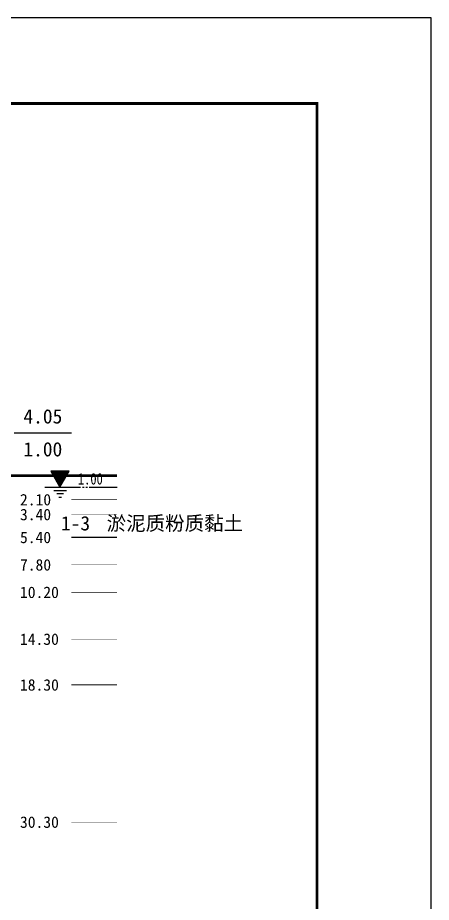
# Model space of a CAD drawing. Extents: x -37 to 3540, y -1485 to 297.
# Drawn here: x 2496.4 to 2568.7, y 142.3 to 297 of the extents above; entities that cross this region are included whole.
import ezdxf
from ezdxf.enums import TextEntityAlignment as Align

# ---------------------------------------------------------------- set-up
doc = ezdxf.new("R2010")
doc.units = 0
doc.layers.get('0').update_dxf_attribs({"linetype": 'CONTINUOUS'})
for name, color, linetype in [('CURVE', 200, 'CONTINUOUS'), ('FRAME', 7, 'CONTINUOUS'), ('HOLE', 41, 'CONTINUOUS'), ('STRATUM', 241, 'CONTINUOUS')]:
    doc.layers.add(name, color=color, linetype=linetype)
doc.layers.add('HATCH', color=7, linetype='CONTINUOUS', lineweight=13)
doc.styles.add('ST', font='')
doc.styles.get('ST').set_extended_font_data('SimSun')

# ---------------------------------------------------------------- blocks, each defined once
blk = doc.blocks.new('Gwl')
blk.add_lwpolyline([(0, 0, 0, 3.22, 0), (0, 2.79, 3.22, 3.22, 0)], format="xyseb")
blk.add_lwpolyline([(0, 0), (1.61, 2.79), (-1.61, 2.79)], close=True)
for points in [[(-2.63, 0), (3.61, 0)], [(3.93, 0), (4.21, 0)], [(4.53, 0), (4.8, 0)], [(5.09, 0), (9.99, 0)], [(-1.09, -0.61), (1.16, -0.61)], [(-0.54, -1.14), (0.61, -1.14)], [(-0.19, -1.74), (0.26, -1.74)]]:
    blk.add_lwpolyline(points)
at = {"style": 'ST', "width": 0.8}
blk.add_attdef('*GWL', (3.14, 0.45), '', height=2, dxfattribs=at)

msp = doc.modelspace()

# ---------------------------------------------------------------- hatches: boundary and pattern name
at = {"layer": 'HATCH'}
h = msp.add_hatch(dxfattribs=at)
h.set_pattern_fill('YNFNT', color=251, style=0)
h.set_pattern_definition([(45, (2148.7487, 0), (-4.24264, 4.24264), [10, 0]), (45, (2149.8097, -3.182), (-2.12132, 6.36396), [3, -3]), (26.565, (2149.8228, -0.2536), (5.999823, 5.999812), [0.567, -12.849]), (0, (2149.256, -0.2536), (0, 6), [0.567, -5.433]), (26.565, (2147.1674, 0), (5.999823, 5.999812), [0.567, -12.849]), (0, (2147.6745, 0.2536), (0, 6), [0.567, -5.433]), (153.435, (2149.2558, -0.2536), (-5.999818, -5e-06), [1.134, -12.2826]), (26.565, (2152.8228, 2.7464), (5.999823, 5.999812), [0.567, -12.849]), (0, (2152.256, 2.7464), (0, 6), [0.567, -5.433]), (26.565, (2150.1674, 3), (5.999823, 5.999812), [0.567, -12.849]), (0, (2150.6745, 3.2536), (0, 6), [0.567, -5.433]), (153.435, (2152.2558, 2.7464), (-5.999818, -5e-06), [1.134, -12.2826])])
h.paths.add_polyline_path([(2493.76, 210.1), (2485.76, 209.73), (2485.76, 207), (2493.76, 206.1)])
h.paths.add_polyline_path([(2492.13, 205.66), (2518.8, 205.66), (2518.8, 210.6), (2492.13, 210.6)], flags=9)
h.paths.add_polyline_path([(2484.34, 206.23), (2490.92, 206.23), (2490.92, 209.9), (2484.34, 209.9)], flags=9)
h.paths.add_polyline_path([(2483.12, 204.61), (2491.25, 204.61), (2491.25, 207.54), (2483.12, 207.54)], flags=9)
h.paths.add_polyline_path([(2484.55, 208.61), (2491.25, 208.61), (2491.25, 211.54), (2484.55, 211.54)], flags=9)

# ---------------------------------------------------------------- linework, layer by layer
at = {"layer": 'FRAME', "color": 245, "linetype": 'Continuous'}
msp.add_lwpolyline([(2148.75, 0), (2568.75, 0), (2568.75, 297), (2148.75, 297)], close=True, dxfattribs=at)
at = {"layer": 'FRAME', "linetype": 'Continuous', "const_width": 0.5}
msp.add_lwpolyline([(2168.75, 15), (2548.75, 15), (2548.75, 282), (2168.75, 282)], close=True, dxfattribs=at)
at = {"layer": 'HOLE', "linetype": 'Continuous'}
msp.add_lwpolyline([(2495.76, 224.4), (2505.76, 224.4)], dxfattribs=at)
at = {"layer": 'STRATUM', "linetype": 'Continuous'}
for points, const_width in [([(2203.74, 218.1), (2223.74, 218.1), (2268.49, 218.1), (2313.54, 217.92), (2358.77, 217.94), (2403.49, 217.5), (2443.41, 217.6), (2493.76, 216.9), (2513.76, 216.9)], 0.5), ([(2505.76, 212.7), (2513.76, 212.7)], 0.1), ([(2505.76, 210.1), (2513.76, 210.1)], 0.1), ([(2505.76, 206.1), (2513.76, 206.1)], 0.2), ([(2505.76, 201.3), (2513.76, 201.3)], 0.1), ([(2505.76, 196.5), (2513.76, 196.5)], 0.1), ([(2505.76, 188.3), (2513.76, 188.3)], 0.1), ([(2505.76, 180.3), (2513.76, 180.3)], 0.2), ([(2505.76, 156.3), (2513.76, 156.3)], 0.1)]:
    msp.add_lwpolyline(points, dxfattribs=dict(at, const_width=const_width))

# ---------------------------------------------------------------- block references
at = {"layer": 'CURVE'}
msp.add_blockref('Gwl', (2503.76, 214.9), dxfattribs=at).add_auto_attribs({'*GWL': '1.00'})

# ---------------------------------------------------------------- texts
at = {"layer": 'HOLE', "style": 'ST'}
for s, p in [('4.05', (2500.76, 227.27)), ('1.00', (2500.76, 221.52))]:
    msp.add_text(s, height=2.5, dxfattribs=at).set_placement(p, align=Align.MIDDLE_CENTER)
for s, p in [('2.10', (2496.76, 212.7)), ('3.40', (2496.76, 210.1)), ('5.40', (2496.76, 206.1)), ('7.80', (2496.76, 201.3)), ('10.20', (2496.76, 196.5)), ('14.30', (2496.76, 188.3)), ('18.30', (2496.76, 180.3)), ('30.30', (2496.76, 156.3))]:
    msp.add_text(s, height=2, dxfattribs=at).set_placement(p, align=Align.MIDDLE_LEFT)
at = {"layer": 'STRATUM', "style": 'ST'}
for s, p in [('1-3', (2503.93, 208.57)), ('淤泥质粉质黏土', (2511.93, 208.57))]:
    msp.add_text(s, height=2.5, dxfattribs=at).set_placement(p, align=Align.MIDDLE_LEFT)

doc.saveas('drawing.dxf')
